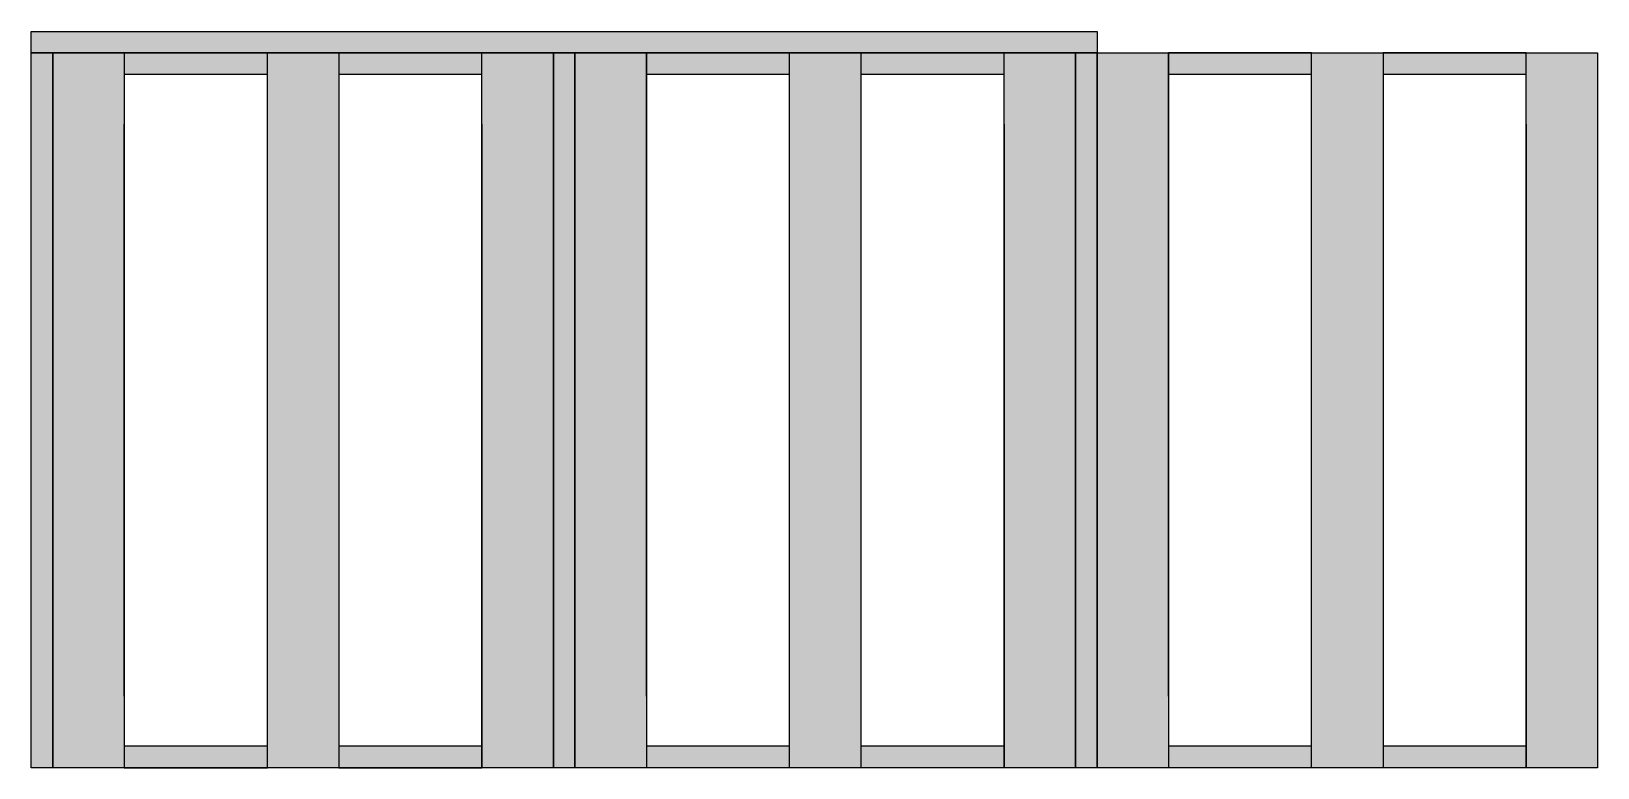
# Model space of a CAD drawing. Header units: millimetres. Extents: x 19989 to 114677, y -6335 to 49043.
# Drawn here: x 19989 to 22179, y 22190 to 23220 of the extents above; entities that cross this region are included whole.
import ezdxf

# ---------------------------------------------------------------- set-up
doc = ezdxf.new("R2010")
doc.units = ezdxf.units.MM
doc.header["$MEASUREMENT"] = 0

msp = doc.modelspace()

# ---------------------------------------------------------------- hatches: boundary and pattern name
h = msp.add_hatch(color=256)
h.dxf.hatch_style = 1
h.paths.add_polyline_path([(21479.1, 23190.2), (21479.1, 23220.2), (19989.1, 23220.2), (19989.1, 23190.2)])
h = msp.add_hatch(color=256)
h.dxf.hatch_style = 1
h.paths.add_polyline_path([(20019.1, 23190.2), (19989.1, 23190.2), (19989.1, 22190.2), (20019.1, 22190.2)])
h.paths.add_polyline_path([(20749.1, 23190.2), (20719.1, 23190.2), (20719.1, 22190.2), (20749.1, 22190.2)])
at = {"true_color": 0xcd6928}
h = msp.add_hatch(color=32, dxfattribs=at)
h.dxf.hatch_style = 1
h.paths.add_polyline_path([(20419.1, 23190.2), (20319.1, 23190.2), (20319.1, 22190.2), (20419.1, 22190.2)])
h.paths.add_polyline_path([(20619.1, 22190.2), (20719.1, 22190.2), (20719.1, 23190.2), (20619.1, 23190.2)])
h.paths.add_polyline_path([(20119.1, 23190.2), (20019.1, 23190.2), (20019.1, 22190.2), (20119.1, 22190.2)])
at = {"true_color": 0x88471b}
h = msp.add_hatch(color=36, dxfattribs=at)
h.dxf.hatch_style = 1
h.paths.add_polyline_path([(20419.1, 23190.2), (20419.1, 23160.2), (20619.1, 23160.2), (20619.1, 23190.2)])
h.paths.add_polyline_path([(20319.1, 23160.2), (20319.1, 23190.2), (20119.1, 23190.2), (20119.1, 23160.2)])
h.paths.add_polyline_path([(20419.1, 22220.2), (20419.1, 22190.2), (20619.1, 22190.2), (20619.1, 22220.2)])
h.paths.add_polyline_path([(20319.1, 22190.2), (20319.1, 22220.2), (20119.1, 22220.2), (20119.1, 22190.2)])
h = msp.add_hatch(color=256)
h.dxf.hatch_style = 1
h.paths.add_polyline_path([(20749.1, 23190.2), (20719.1, 23190.2), (20719.1, 22190.2), (20749.1, 22190.2)])
h.paths.add_polyline_path([(21479.1, 23190.2), (21449.1, 23190.2), (21449.1, 22190.2), (21479.1, 22190.2)])
at = {"true_color": 0xcd6928}
h = msp.add_hatch(color=32, dxfattribs=at)
h.dxf.hatch_style = 1
h.paths.add_polyline_path([(21149.1, 23190.2), (21049.1, 23190.2), (21049.1, 22190.2), (21149.1, 22190.2)])
h.paths.add_polyline_path([(21349.1, 22190.2), (21449.1, 22190.2), (21449.1, 23190.2), (21349.1, 23190.2)])
h.paths.add_polyline_path([(20849.1, 23190.2), (20749.1, 23190.2), (20749.1, 22190.2), (20849.1, 22190.2)])
at = {"true_color": 0x88471b}
h = msp.add_hatch(color=36, dxfattribs=at)
h.dxf.hatch_style = 1
h.paths.add_polyline_path([(21349.1, 23190.2), (21149.1, 23190.2), (21149.1, 23160.2), (21349.1, 23160.2)])
h.paths.add_polyline_path([(21049.1, 23190.2), (20849.1, 23190.2), (20849.1, 23160.2), (21049.1, 23160.2)])
h.paths.add_polyline_path([(21349.1, 22220.2), (21149.1, 22220.2), (21149.1, 22190.2), (21349.1, 22190.2)])
h.paths.add_polyline_path([(21049.1, 22220.2), (20849.1, 22220.2), (20849.1, 22190.2), (21049.1, 22190.2)])
at = {"true_color": 0xcd6928}
h = msp.add_hatch(color=32, dxfattribs=at)
h.dxf.hatch_style = 1
h.paths.add_polyline_path([(21879.1, 23190.2), (21779.1, 23190.2), (21779.1, 22190.2), (21879.1, 22190.2)])
h.paths.add_polyline_path([(22079.1, 22190.2), (22179.1, 22190.2), (22179.1, 23190.2), (22079.1, 23190.2)])
h.paths.add_polyline_path([(21579.1, 23190.2), (21479.1, 23190.2), (21479.1, 22190.2), (21579.1, 22190.2)])
at = {"true_color": 0x88471b}
h = msp.add_hatch(color=36, dxfattribs=at)
h.dxf.hatch_style = 1
h.paths.add_polyline_path([(22079.1, 23190.2), (21879.1, 23190.2), (21879.1, 23160.2), (22079.1, 23160.2)])
h.paths.add_polyline_path([(21779.1, 23190.2), (21579.1, 23190.2), (21579.1, 23160.2), (21779.1, 23160.2)])
h.paths.add_polyline_path([(22079.1, 22220.2), (21879.1, 22220.2), (21879.1, 22190.2), (22079.1, 22190.2)])
h.paths.add_polyline_path([(21779.1, 22220.2), (21579.1, 22220.2), (21579.1, 22190.2), (21779.1, 22190.2)])

# ---------------------------------------------------------------- linework, layer by layer
for points in [[(19989.1, 23190.2), (19989.1, 23220.2), (21479.1, 23220.2), (21479.1, 23190.2), (19989.1, 23190.2)], [(19989.1, 23190.2), (20019.1, 23190.2), (20019.1, 22190.2), (19989.1, 22190.2), (19989.1, 23190.2)], [(20019.1, 23190.2), (20719.1, 23190.2), (20719.1, 22190.2), (20019.1, 22190.2), (20019.1, 23190.2)], [(20119.1, 23190.2), (20119.1, 22190.2), (20019.1, 22190.2), (20019.1, 23190.2), (20119.1, 23190.2)], [(20119.1, 23190.2), (20119.1, 23160.2), (20319.1, 23160.2), (20319.1, 23190.2), (20119.1, 23190.2)], [(20419.1, 23190.2), (20419.1, 22190.2), (20319.1, 22190.2), (20319.1, 23190.2), (20419.1, 23190.2)], [(20419.1, 23190.2), (20419.1, 23160.2), (20619.1, 23160.2), (20619.1, 23190.2), (20419.1, 23190.2)], [(20619.1, 23090.2), (20619.1, 23190.2)], [(20619.1, 23190.2), (20719.1, 23190.2), (20719.1, 22190.2), (20619.1, 22190.2), (20619.1, 23190.2)], [(20719.1, 23190.2), (20749.1, 23190.2), (20749.1, 22190.2), (20719.1, 22190.2), (20719.1, 23190.2)], [(20749.1, 23190.2), (21449.1, 23190.2), (21449.1, 22190.2), (20749.1, 22190.2), (20749.1, 23190.2)], [(20849.1, 23190.2), (20849.1, 22190.2), (20749.1, 22190.2), (20749.1, 23190.2), (20849.1, 23190.2)], [(20749.1, 23190.2), (21449.1, 23190.2), (21449.1, 22190.2), (20749.1, 22190.2), (20749.1, 23190.2)], [(20849.1, 23190.2), (20849.1, 22190.2), (20749.1, 22190.2), (20749.1, 23190.2), (20849.1, 23190.2)], [(20849.1, 23090.2), (20849.1, 23190.2)], [(20849.1, 23090.2), (20849.1, 23190.2)], [(20849.1, 23190.2), (20849.1, 23160.2), (21049.1, 23160.2), (21049.1, 23190.2), (20849.1, 23190.2)], [(21149.1, 23190.2), (21149.1, 22190.2), (21049.1, 22190.2), (21049.1, 23190.2), (21149.1, 23190.2)], [(21149.1, 23190.2), (21149.1, 22190.2), (21049.1, 22190.2), (21049.1, 23190.2), (21149.1, 23190.2)], [(21149.1, 23190.2), (21149.1, 23160.2), (21349.1, 23160.2), (21349.1, 23190.2), (21149.1, 23190.2)], [(21349.1, 23090.2), (21349.1, 23190.2)], [(21349.1, 23090.2), (21349.1, 23190.2)], [(21349.1, 23190.2), (21449.1, 23190.2), (21449.1, 22190.2), (21349.1, 22190.2), (21349.1, 23190.2)], [(21449.1, 23190.2), (21479.1, 23190.2), (21479.1, 22190.2), (21449.1, 22190.2), (21449.1, 23190.2)], [(21479.1, 23190.2), (22179.1, 23190.2), (22179.1, 22190.2), (21479.1, 22190.2), (21479.1, 23190.2)], [(21579.1, 23190.2), (21579.1, 22190.2), (21479.1, 22190.2), (21479.1, 23190.2), (21579.1, 23190.2)], [(21479.1, 23190.2), (22179.1, 23190.2), (22179.1, 22190.2), (21479.1, 22190.2), (21479.1, 23190.2)], [(21579.1, 23190.2), (21579.1, 22190.2), (21479.1, 22190.2), (21479.1, 23190.2), (21579.1, 23190.2)], [(21579.1, 23090.2), (21579.1, 23190.2)], [(21579.1, 23090.2), (21579.1, 23190.2)], [(21579.1, 23190.2), (21579.1, 23160.2), (21779.1, 23160.2), (21779.1, 23190.2), (21579.1, 23190.2)], [(21879.1, 23190.2), (21879.1, 22190.2), (21779.1, 22190.2), (21779.1, 23190.2), (21879.1, 23190.2)], [(21879.1, 23190.2), (21879.1, 22190.2), (21779.1, 22190.2), (21779.1, 23190.2), (21879.1, 23190.2)], [(21879.1, 23190.2), (21879.1, 23160.2), (22079.1, 23160.2), (22079.1, 23190.2), (21879.1, 23190.2)], [(22079.1, 23090.2), (22079.1, 23190.2)], [(22079.1, 23090.2), (22079.1, 23190.2)], [(22079.1, 23190.2), (22179.1, 23190.2), (22179.1, 22190.2), (22079.1, 22190.2), (22079.1, 23190.2)], [(20119.1, 23160.2), (20319.1, 23160.2)], [(20419.1, 23160.2), (20619.1, 23160.2)], [(20849.1, 23160.2), (21049.1, 23160.2)], [(20849.1, 23160.2), (21049.1, 23160.2)], [(21149.1, 23160.2), (21349.1, 23160.2)], [(21149.1, 23160.2), (21349.1, 23160.2)], [(21579.1, 23160.2), (21779.1, 23160.2)], [(21579.1, 23160.2), (21779.1, 23160.2)], [(21879.1, 23160.2), (22079.1, 23160.2)], [(21879.1, 23160.2), (22079.1, 23160.2)], [(20119.1, 22290.2), (20119.1, 23090.2)], [(20619.1, 23090.2), (20619.1, 22290.2)], [(20849.1, 22290.2), (20849.1, 23090.2)], [(20849.1, 22290.2), (20849.1, 23090.2)], [(21349.1, 23090.2), (21349.1, 22290.2)], [(21349.1, 23090.2), (21349.1, 22290.2)], [(21579.1, 22290.2), (21579.1, 23090.2)], [(21579.1, 22290.2), (21579.1, 23090.2)], [(22079.1, 23090.2), (22079.1, 22290.2)], [(22079.1, 23090.2), (22079.1, 22290.2)], [(20119.1, 22290.2), (20119.1, 22190.2)], [(20619.1, 22290.2), (20619.1, 22190.2)], [(20849.1, 22290.2), (20849.1, 22190.2)], [(21349.1, 22290.2), (21349.1, 22190.2)], [(21579.1, 22290.2), (21579.1, 22190.2)], [(22079.1, 22290.2), (22079.1, 22190.2)], [(20319.1, 22220.2), (20119.1, 22220.2)], [(20119.1, 22220.2), (20119.1, 22190.2), (20319.1, 22190.2), (20319.1, 22220.2), (20119.1, 22220.2)], [(20619.1, 22220.2), (20419.1, 22220.2)], [(20419.1, 22220.2), (20419.1, 22190.2), (20619.1, 22190.2), (20619.1, 22220.2), (20419.1, 22220.2)], [(21049.1, 22220.2), (20849.1, 22220.2)], [(21349.1, 22220.2), (21149.1, 22220.2)], [(21779.1, 22220.2), (21579.1, 22220.2)], [(22079.1, 22220.2), (21879.1, 22220.2)]]:
    msp.add_lwpolyline(points)

doc.saveas('drawing.dxf')
